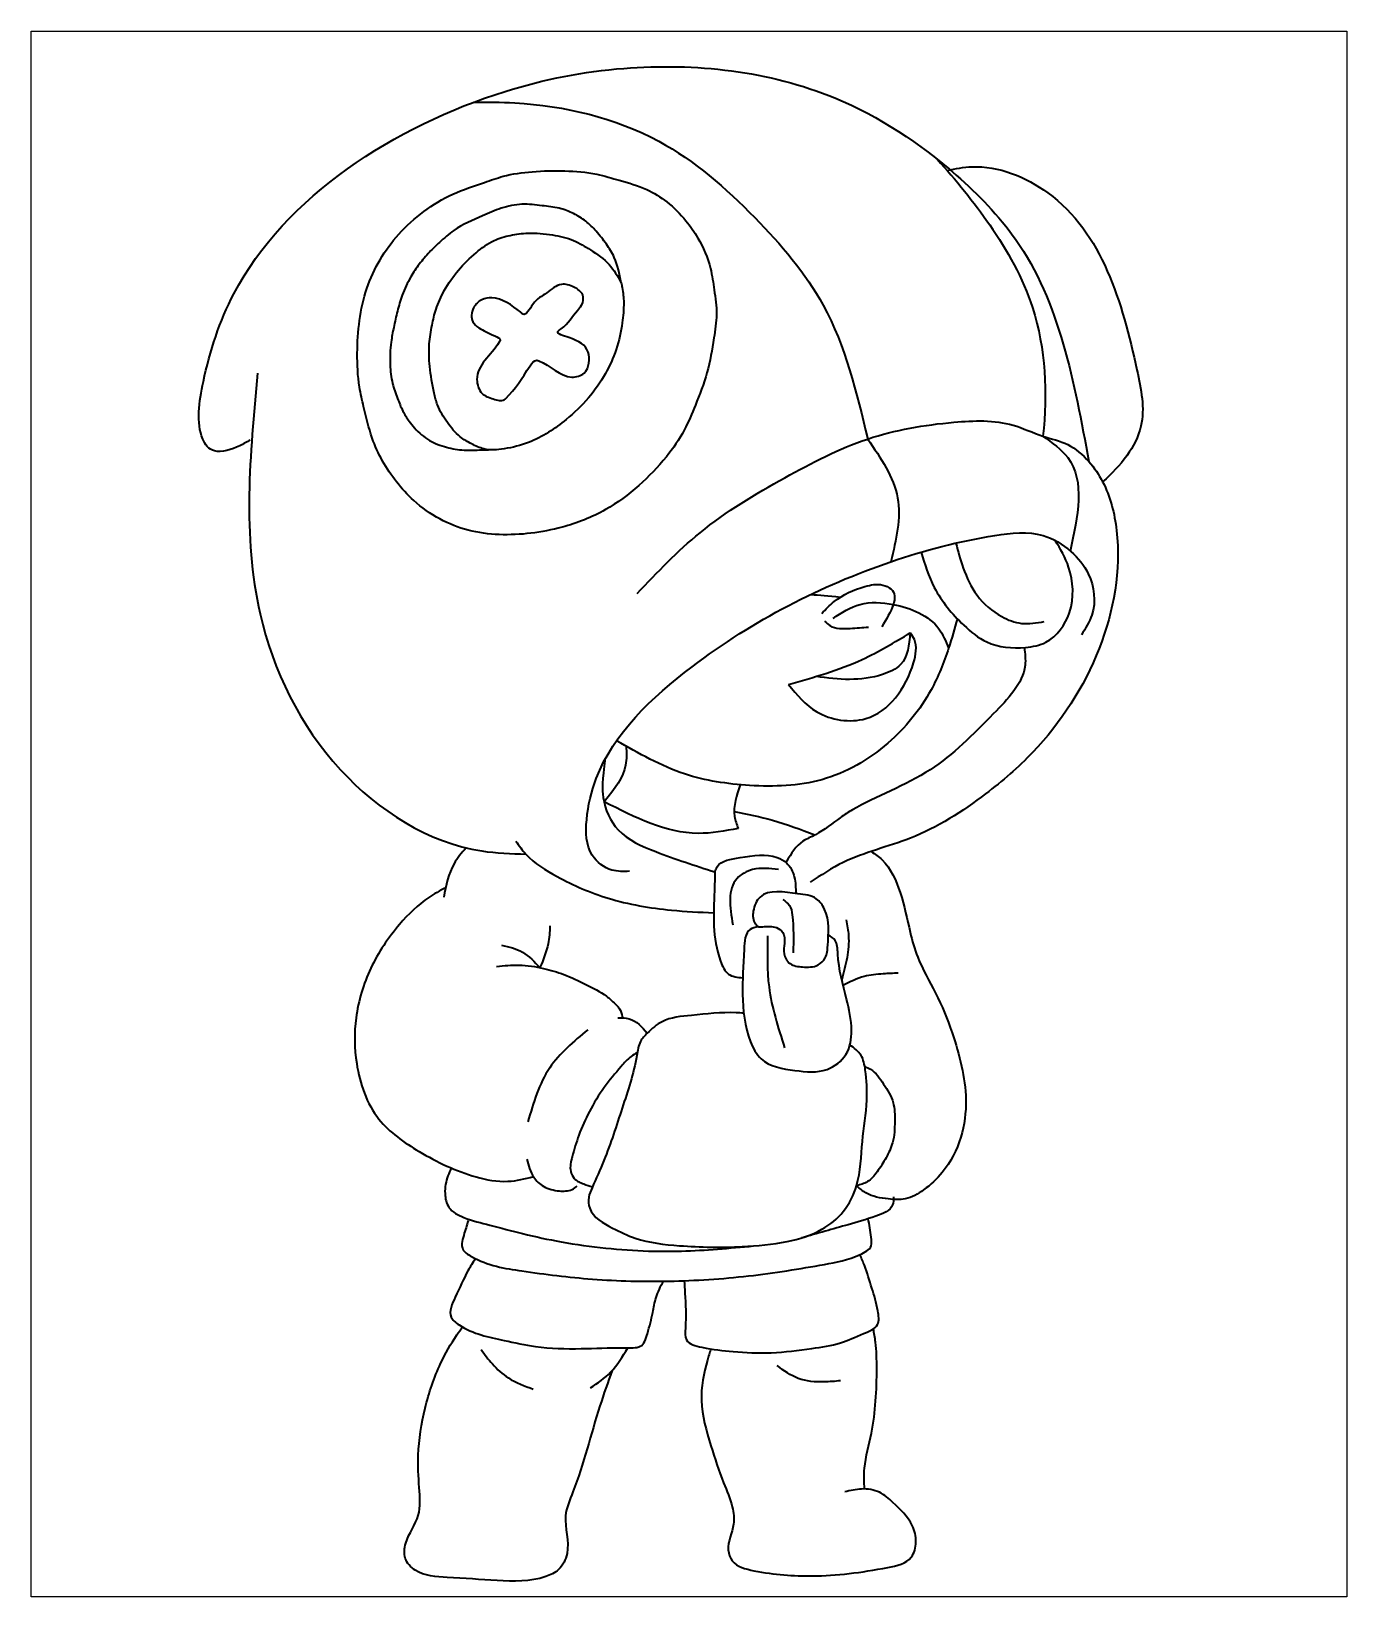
# Model space of a CAD drawing. Header units: millimetres. Extents: x 428 to 2053, y 316 to 1064.
# Drawn here: x 428 to 1055, y 316 to 1064 of the extents above; entities that cross this region are included whole.
import ezdxf

# ---------------------------------------------------------------- set-up
doc = ezdxf.new("R2010")
doc.units = ezdxf.units.MM
picture_1 = doc.add_image_def('image1.jpg', size_in_pixel=(430, 512))

msp = doc.modelspace()

# ---------------------------------------------------------------- linework, layer by layer
at = {"color": 32, "lineweight": 35, "true_color": 0xcd6928}
for points, knots in [([(532.4, 868.46), (530.81, 867.58), (525.93, 864.54), (514.31, 861.2), (506.05, 873.41), (510.15, 901.81), (534.13, 975.39), (620.4, 1030.53), (724.4, 1050.76), (803.92, 1042.06), (863.55, 1002.31), (916.01, 948.39), (925.52, 896.22), (932.46, 858.19)], [7.300364, 7.300364, 7.300364, 7.300364, 12.755924, 24.088443, 34.042323, 63.831149, 109.147426, 270.626759, 328.388545, 430.064652, 498.680049, 540.213882, 652.024188, 652.024188, 652.024188, 652.024188]), ([(638.97, 1029.69), (645.48, 1029.78), (675.75, 1029.59), (726.38, 1017.68), (772.71, 976.89), (812.23, 930.85), (821.69, 891.14), (826.97, 868.95)], [13.513157, 13.513157, 13.513157, 13.513157, 33.086066, 104.273205, 162.695771, 215.81863, 283.096817, 283.096817, 283.096817, 283.096817]), ([(860.1, 1002.51), (869.02, 992.57), (886.91, 970.92), (911.33, 927.36), (912.76, 890.69), (910.61, 870.32)], [35.604098, 35.604098, 35.604098, 35.604098, 75.665167, 119.808804, 181.568999, 181.568999, 181.568999, 181.568999]), ([(864.92, 997.06), (868.83, 998.01), (885.27, 1001.11), (935.44, 980.5), (950.93, 924.69), (961.44, 873.07), (947.73, 856.12), (939.07, 848.53)], [6.669999, 6.669999, 6.669999, 6.669999, 18.666293, 56.879203, 153.243067, 180.802112, 212.482359, 212.482359, 212.482359, 212.482359]), ([(852.53, 814.94), (854.22, 809.12), (858.32, 796.06), (870.17, 781.87), (884.62, 769.91), (899.43, 768.59), (915.11, 771.58), (925.99, 786.81), (924.86, 806), (918.98, 816.44), (916.45, 820.48)], [2.478792, 2.478792, 2.478792, 2.478792, 20.486485, 43.293785, 56.925536, 75.516059, 85.581719, 103.690272, 125.377508, 139.586491, 139.586491, 139.586491, 139.586491]), ([(869.06, 819.26), (870.08, 815.26), (872.45, 806.6), (878.5, 793.5), (888.89, 784.5), (900.59, 779.95), (907.57, 781.19), (911.22, 781.83)], [3.1275, 3.1275, 3.1275, 3.1275, 15.513488, 30.074153, 45.658852, 55.59377, 66.521057, 66.521057, 66.521057, 66.521057]), ([(869.75, 783.14), (868.43, 778.46), (865.13, 766.85), (856.63, 745.34), (837.24, 721.53), (806.3, 703.58), (771.58, 702.55), (737.48, 707.58), (717.72, 718.88), (707.16, 724.92)], [1.385036, 1.385036, 1.385036, 1.385036, 15.976125, 37.599861, 70.30844, 106.319976, 140.925842, 172.404608, 208.537491, 208.537491, 208.537491, 208.537491]), ([(847.32, 776.45), (846.72, 770.72), (845.75, 761.4), (826.93, 752.93), (813.05, 753.97), (802.45, 755.65)], [0, 0, 0, 0, 15.80407, 25.670319, 57.344069, 57.344069, 57.344069, 57.344069]), ([(901.6, 769.42), (902.07, 766.52), (903.36, 754.42), (883.2, 734.06), (857.87, 708.03), (828.46, 697.48), (812.86, 687.78), (803.97, 680.45), (793.83, 676.62), (790.47, 671), (788.25, 667.28)], [3.115694, 3.115694, 3.115694, 3.115694, 11.7115, 39.398945, 79.570966, 123.232337, 130.725036, 143.285793, 149.674992, 162.155606, 162.155606, 162.155606, 162.155606]), ([(711.71, 722.33), (711.92, 719.25), (712.19, 709.98), (706.56, 702.2), (701.28, 695.78)], [2.133071, 2.133071, 2.133071, 2.133071, 11.177165, 29.703332, 29.703332, 29.703332, 29.703332]), ([(701.68, 716.6), (700.33, 705.72), (700.1, 695.63), (707.03, 679.75), (728.89, 670.43), (744.71, 665.31), (754.06, 662.28)], [18.056069, 18.056069, 18.056069, 18.056069, 29.271128, 46.430302, 67.095214, 96.940803, 96.940803, 96.940803, 96.940803]), ([(766.2, 703.92), (764.34, 698.86), (762.07, 691.81), (764.48, 684.96), (765.16, 683.03)], [1.561009, 1.561009, 1.561009, 1.561009, 16.950162, 22.987379, 22.987379, 22.987379, 22.987379]), ([(763.29, 691.17), (769.47, 690), (782.53, 687.25), (795.06, 682.56), (801.7, 680.08)], [7.783067, 7.783067, 7.783067, 7.783067, 26.605379, 47.826062, 47.826062, 47.826062, 47.826062]), ([(635.47, 673.8), (633.27, 671.42), (627.55, 664.69), (625.83, 655.83), (624.73, 650.2)], [2.933382, 2.933382, 2.933382, 2.933382, 12.520206, 29.304043, 29.304043, 29.304043, 29.304043]), ([(754.06, 662.28), (754.38, 663.14), (756.1, 667.78), (768.76, 669.39), (779.97, 671.44), (789.36, 666.5), (792.57, 659.85), (792.64, 654.65), (792.64, 652)], [0, 0, 0, 0, 2.668601, 14.453156, 32.241742, 37.312971, 44.97882, 52.895406, 52.895406, 52.895406, 52.895406]), ([(828.65, 672.08), (830.5, 670.88), (837.12, 666.13), (843.39, 651.91), (846.49, 635.82), (851.03, 619.27), (860, 604.29), (867.13, 586.9), (872.02, 569.8), (874.63, 552.96), (872.31, 535.08), (864.61, 520.05), (854.65, 510.68), (845.58, 505.56), (835.82, 506.14), (827.34, 507.55), (823.1, 511.26), (821.66, 512.51)], [3.019925, 3.019925, 3.019925, 3.019925, 9.56722, 27.463364, 46.991812, 59.41663, 78.526742, 99.05679, 115.656231, 131.80907, 149.84185, 168.871512, 181.013013, 190.753123, 198.82968, 209.891071, 215.532797, 215.532797, 215.532797, 215.532797]), ([(754.06, 662.28), (754.01, 659.26), (753.75, 645.04), (752.5, 628.52), (759.83, 612.55), (764.81, 611.96), (767.35, 611.81)], [0, 0, 0, 0, 9.058196, 42.655418, 49.932065, 57.009522, 57.009522, 57.009522, 57.009522]), ([(625.65, 654.77), (622.88, 653.35), (614.62, 648.81), (601.75, 636.17), (588.9, 616.99), (581.81, 593.7), (582.21, 568.55), (590.73, 543.49), (614.26, 527.32), (635.11, 517.26), (654.42, 513.59), (663.47, 515.81), (667.48, 516.87)], [4.008794, 4.008794, 4.008794, 4.008794, 13.32381, 32.273082, 57.304676, 82.073452, 103.827409, 132.403502, 157.011808, 186.740307, 202.14127, 214.473552, 214.473552, 214.473552, 214.473552]), ([(767.82, 594.86), (766.61, 594.96), (758.3, 595.52), (745.44, 593.97), (729.98, 592.68), (722.67, 586.37), (717.75, 581.13), (716.04, 568.08), (709.77, 549.53), (702.96, 528.23), (696.78, 514.45), (693.43, 506.99), (694.21, 498.27), (704.68, 492.41), (718.7, 485.78), (740.16, 483.24), (764.32, 482.92), (787.37, 484.91), (804.32, 490.18), (816.25, 499.71), (823.61, 514.68), (823.83, 533.24), (827.08, 551.61), (826.41, 565.28), (824.58, 575.26), (820.52, 578.23), (818.5, 579.71)], [2.205747, 2.205747, 2.205747, 2.205747, 5.819127, 27.211572, 41.480424, 50.407466, 55.561119, 62.547558, 88.526608, 115.014045, 129.187544, 134.043697, 139.304496, 153.698084, 165.613127, 186.981095, 216.951827, 238.528942, 256.131518, 269.337694, 283.206679, 304.521566, 324.371714, 338.758384, 346.042739, 353.288232, 353.288232, 353.288232, 353.288232]), ([(717.02, 575.95), (716.03, 575.44), (713.07, 573.76), (708, 567.83), (700.83, 559.47), (694.23, 548.37), (689.05, 537.21), (686.34, 527.69), (684.45, 520.36), (686.97, 515.22), (691.28, 513.37), (694.28, 512.38), (695.65, 511.93)], [2.12358, 2.12358, 2.12358, 2.12358, 5.466567, 12.32882, 25.135504, 38.641218, 50.917308, 61.768518, 68.760135, 72.598125, 77.805227, 82.161314, 82.161314, 82.161314, 82.161314]), ([(825.59, 569.42), (826.54, 569.06), (830.32, 567.38), (834.77, 560.89), (839.85, 552.71), (839.97, 542.76), (839.64, 533.67), (835.8, 525.73), (831.93, 519.48), (827.48, 514.08), (823.5, 513.01), (821.66, 512.51)], [2.705311, 2.705311, 2.705311, 2.705311, 5.734415, 15.213303, 25.190607, 34.206163, 44.361334, 52.192714, 60.182789, 66.712578, 72.29018, 72.29018, 72.29018, 72.29018]), ([(628.3, 520.99), (627.73, 519.78), (626.01, 515.93), (624.77, 509.47), (626.6, 500.99), (635.74, 496.37), (647.7, 493.54), (663.17, 489.31), (681.58, 485.34), (701.66, 482.57), (720.85, 481.17), (744.41, 481.2), (761.08, 482.72), (772.54, 483.77)], [1.617495, 1.617495, 1.617495, 1.617495, 5.617695, 14.244576, 21.138373, 29.748818, 42.541555, 58.778128, 77.553895, 99.093129, 119.50671, 135.227248, 169.712635, 169.712635, 169.712635, 169.712635]), ([(636.61, 496.53), (635.96, 494.39), (634.58, 489.84), (632.12, 482.37), (644.03, 474.62), (664.7, 471.28), (696.56, 467.3), (732.73, 466.44), (769.6, 468.81), (800.6, 473.82), (819.54, 477.43), (829.31, 482.62), (828.44, 489.72), (827.73, 493.91), (827.25, 496.75)], [2.295732, 2.295732, 2.295732, 2.295732, 9.24164, 16.718684, 22.235922, 47.303516, 81.156337, 117.739836, 155.764959, 192.349621, 210.065115, 216.665655, 220.853084, 229.746754, 229.746754, 229.746754, 229.746754]), ([(739.48, 467.18), (739.56, 465.26), (739.66, 463.3), (740.12, 455.78), (740.47, 448.84), (739.45, 437.39), (750.83, 434.55), (763.47, 433.2), (781.54, 432.21), (798.39, 434.57), (813.7, 436.71), (823.3, 441.41), (832.9, 445.01), (831.78, 454.77), (828.94, 463.61), (826.24, 472.76), (824, 477.93), (823.27, 479.61)], [1.817929, 1.817929, 1.817929, 1.817929, 7.584976, 7.705925, 24.40095, 30.058717, 38.217423, 53.213497, 71.459901, 90.946814, 104.854236, 116.693771, 124.624489, 131.173649, 142.448297, 153.856147, 159.363583, 159.363583, 159.363583, 159.363583]), ([(639.8, 477.76), (638.56, 475.8), (634.92, 469.89), (631.22, 461.23), (626.04, 450.58), (637.08, 441.97), (651.06, 439.36), (670.59, 434.85), (689.54, 434.55), (705.24, 435.25), (714.47, 435.12), (720.01, 435.57), (722.35, 443.45), (724.37, 450.84), (725.76, 459.68), (728.19, 464.38), (729.51, 466.93)], [2.477561, 2.477561, 2.477561, 2.477561, 9.34867, 23.257683, 32.998308, 38.31225, 61.127109, 76.297422, 98.102419, 117.859931, 122.98636, 126.412321, 133.29278, 143.783021, 151.031569, 159.591645, 159.591645, 159.591645, 159.591645]), ([(825.47, 367.77), (825.29, 371.09), (824.99, 380.12), (829.09, 393.85), (831, 409.8), (831.42, 424.32), (831.18, 435.88), (830.08, 442.11), (829.71, 444.22)], [1.793526, 1.793526, 1.793526, 1.793526, 11.731305, 28.801481, 44.246399, 59.853934, 72.383556, 78.809438, 78.809438, 78.809438, 78.809438]), ([(752.15, 434.62), (751.58, 432.82), (749.12, 424.83), (745.99, 409.02), (751.81, 389.37), (757.21, 372.63), (762.5, 360.64), (763.91, 349.4), (759.15, 341.13), (762.63, 331.01), (778.83, 327.12), (803.3, 325.31), (827.6, 328.3), (848.15, 332.7), (850.69, 342.71), (848.17, 352.66), (840.62, 359.93), (832.83, 366.98), (824.16, 368.31), (818.7, 367), (816.05, 366.36)], [2.062379, 2.062379, 2.062379, 2.062379, 7.737388, 27.15448, 49.183243, 67.943894, 80.144183, 88.42035, 100.942143, 106.450098, 117.814166, 145.771519, 181.956158, 194.238943, 201.808163, 209.879109, 224.230639, 232.29161, 240.932039, 249.102436, 249.102436, 249.102436, 249.102436])]:
    msp.add_open_spline(points, degree=3, knots=knots, dxfattribs=at)
for points in [[(753.72, 940.14), (751.97, 950.41), (745.97, 964.89), (740.28, 973.06), (731.17, 982.11), (721.54, 988.08), (708.49, 992.43), (697.68, 995.33), (682.47, 996.91), (666.92, 996.54), (653.03, 994.33), (644.12, 991.43), (629.07, 985.83), (615.25, 977.51), (603.24, 966.66), (594.37, 954.54), (588.05, 940.8), (584.54, 925.56), (583.49, 909.88), (584.53, 893.76), (586.5, 884.43), (590.59, 869.41), (595.54, 858.43), (602.15, 848.53), (610.44, 839.55), (622.85, 830.78), (636.42, 825.43), (651.15, 823.34), (666.31, 823.98), (681.16, 826.86), (701.92, 835.24), (717.75, 846.75), (730.93, 860.48), (739.47, 873.24), (744.76, 885.13), (750.3, 900.55), (753.61, 917.18), (754.86, 928.43), (753.72, 940.14)], [(709.32, 943.53), (706.07, 955.66), (702.29, 961.94), (697.44, 968.09), (692.49, 972.89), (686.63, 976.52), (679.79, 979.09), (671.68, 980.32), (662.05, 980.99), (652.17, 979.09), (643.19, 975.5), (629.56, 968.52), (622.69, 962.76), (617.87, 958.1), (613.06, 952.45), (608.99, 946.32), (604.94, 937.58), (602.62, 930.01), (600.86, 922.18), (599.63, 915.2), (599.16, 904.36), (600.3, 895.46), (602.68, 888.33), (605.19, 882.31), (608.21, 877.48), (610.83, 874.23), (617.92, 868.3), (626.08, 865), (634.41, 863.67), (642.83, 863.74), (646.04, 863.85)], [(709.32, 943.53), (703.67, 952.19), (694.68, 959.22), (686.69, 963.68), (676.58, 966.38), (664.91, 967.2), (656.46, 966.16), (648.71, 963.64), (640.18, 957.89), (631.76, 949.51), (624.98, 939.8), (621.05, 930.9), (619.14, 923.34), (617.82, 914.3), (618.06, 903.59), (620.17, 890.87), (621.71, 885.24), (626.45, 876.89), (632.57, 869.98), (638, 866.63), (643.84, 864.21), (653.49, 864.27), (665.18, 867.31), (674.72, 872.18), (683.12, 878.3), (693.71, 888.53), (701.84, 900.15), (706.97, 911.66), (709.91, 924.42), (710.58, 934.06), (709.87, 941.19), (709.32, 943.53)], [(661.46, 929.47), (662.46, 928.6), (667.24, 933.21), (673.85, 938.75), (680.9, 942.75), (686.82, 941.41), (691.01, 937.78), (690.48, 932.8), (688.46, 930.3), (680.68, 921.55), (679.22, 920.32), (684.39, 917.34), (693.57, 910.47), (691.75, 900.43), (685.9, 898.53), (670.05, 906.26), (669.11, 906.51), (665.96, 903.87), (654.29, 888.3), (653.6, 887.72), (648.37, 888.09), (643.02, 890.7), (640.58, 897.38), (651.21, 915.16), (651.66, 916.18), (649.05, 918.15), (644.95, 920.15), (638.67, 924.88), (638.9, 931.5), (642.93, 935.39), (647.6, 936.3), (661.46, 929.47)], [(535.91, 900.3), (537.11, 785.55), (575.44, 711.09), (642.91, 672.33), (663.97, 670.78)], [(716.99, 795.24), (747.02, 824.24), (787.42, 850.47), (826.97, 868.95), (868.13, 876.95), (896.31, 875.57), (910.61, 870.32), (922.39, 866.27), (932.46, 858.19), (939.07, 848.53), (945.72, 825.33), (937.39, 768.99), (905.68, 719.37), (883.26, 699.61), (847.35, 678.42), (815.29, 666.81), (799.57, 657.37)], [(826.97, 868.95), (841.26, 840.91), (838.05, 810.35)], [(910.61, 870.32), (922.4, 860.08), (923.56, 815.24)], [(713.34, 662.61), (704.95, 663.19), (695.6, 670.24), (692.91, 687.22), (697.46, 706.91), (743.22, 760.27), (838.05, 810.35), (887.71, 822.9), (910.65, 822.9), (923.92, 815.24), (932.24, 804.58), (933.96, 784.94), (928.92, 775.46)], [(805.07, 785.67), (810.95, 791.35), (825.64, 798.5), (834.22, 799.23), (838.04, 797.39), (833.74, 779.32)], [(810.44, 783.35), (823.34, 789.97), (839.2, 789.97), (860.9, 778.36), (865.58, 769.15)], [(806.42, 782.07), (808.91, 779.9), (818.59, 778.54), (827.35, 779.2)], [(789.15, 751.8), (802.66, 738.78), (826.03, 735.5), (848.86, 762.11), (849.25, 773.25), (847.32, 776.45)], [(789.15, 751.8), (824.33, 763.72), (847.32, 776.45)], [(765.16, 683.03), (746.17, 680.7), (701.28, 695.78)], [(659.1, 676.98), (663.95, 670.77), (678.84, 660.05), (703.14, 649.78), (733.36, 644.06), (753.56, 642.8)], [(784.43, 663.4), (772.05, 663.4), (764.68, 659.23), (762.66, 637.06)], [(774.83, 636.13), (773.37, 637.52), (772.41, 643.58), (775.61, 650.27), (793.67, 651.87), (802.47, 649.49), (806.41, 644.43), (807.92, 627.26), (806.74, 621.27), (803.28, 617.88), (795.85, 616.96), (789.92, 618.55), (787.09, 623.26), (787.26, 628.22), (786.44, 633.44), (783.42, 635.71), (776.9, 636.17), (774.83, 636.13)], [(786.46, 649.07), (789.68, 646.27), (790.96, 641.78), (791.45, 623.76)], [(675.41, 636.55), (674.51, 627.98), (670.6, 616.61)], [(774.83, 636.13), (770.91, 634.86), (768.02, 625.4), (767.28, 603.81), (771.07, 581.19), (776.13, 573.1), (792.29, 567.54), (807.62, 568.06), (816.62, 575.19), (819.26, 586.64), (816.89, 601.64), (812.72, 623.25), (811.43, 629.62), (808.21, 632.18)], [(816.69, 639.38), (817.83, 631.94), (817.14, 621.41), (814.59, 610.84)], [(779.25, 631.74), (779.9, 607.39), (787.35, 578.37)], [(652.3, 627.41), (662.31, 623.96), (670.63, 616.59)], [(649.94, 617.22), (660.66, 617.85), (672.37, 616.2), (682.02, 613.32), (692.54, 608.63), (702.34, 602.97), (706.45, 599.41), (709.03, 596.1), (710.09, 592.39)], [(841.55, 613.99), (834.34, 613.65), (825.34, 612.39), (815.23, 608.15)], [(707.77, 592.66), (710.04, 592.66), (713.26, 592.21), (721.83, 585.38)], [(693.48, 586.99), (675.28, 568.81), (664.84, 543.01)], [(664.39, 525.21), (667.67, 516.58), (672.43, 512.15), (679.75, 510.05), (685.96, 510.77), (688.42, 512.37)], [(839.26, 507.14), (838.87, 503.39), (830.86, 497.97), (817.68, 493.92), (795.38, 487.61)], [(705.03, 424.27), (699.23, 407.43), (686.31, 366.39), (682.85, 355.01), (683.54, 336.93), (679.49, 329.31), (673.42, 325.95), (650.22, 324.07), (626.39, 325.58), (611.13, 329.02), (606.38, 334.72), (606.63, 341.87), (612.56, 355.18), (613.02, 368.44), (612.57, 383.89), (615.86, 406.38), (623.23, 427.7), (631.03, 441.37), (633.65, 445.1)], [(642.53, 434.33), (647.91, 427.44), (655.58, 420.77), (667.42, 415.42)], [(694.78, 415.98), (704.35, 423.54), (712.48, 435.16)], [(814.01, 419.4), (806.12, 418.87), (793.84, 420.51), (783.79, 426.64)]]:
    msp.add_spline(points, degree=3, dxfattribs=at)
msp.add_open_spline([(799.83, 794.77), (803.95, 794.43), (808.07, 794.1), (814, 793.51)], degree=3, dxfattribs=at)

# ---------------------------------------------------------------- pictures from other files: only their frames are drawn
image = msp.add_image(picture_1, insert=(427.96, 316.36), size_in_units=(627.53, 747.2))
image.dxf.flags = 7

doc.saveas('drawing.dxf')
